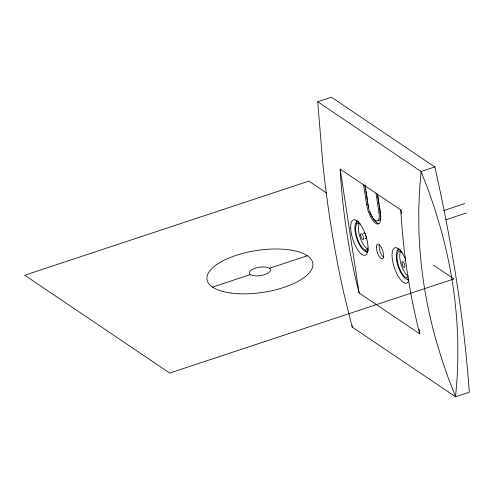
<?xml version="1.0" encoding="UTF-8"?>
<svg xmlns="http://www.w3.org/2000/svg" width="494" height="494" viewBox="0 0 494 494"><rect width="100%" height="100%" fill="white"/><g stroke="black" fill="none" stroke-linecap="round" stroke-linejoin="round"><path stroke-width="0.74" d="M317.716 101.758L331.443 97.213L434.825 166.953A714.423 258.492 71.7 0 1 469.3 392.242L455.573 396.787L352.191 327.047L343.843 293.294L340.045 275.782A504.67 170.516 -89.8 0 1 322.743 162.705L317.716 101.758L421.098 171.498L428.329 190.159L434.782 208.888L440.45 227.678A508.443 432.929 36.9 0 1 457.759 340.755L457.833 359.509L457.104 378.188L455.573 396.787L448.311 378.132L441.834 359.397L436.146 340.607A504.67 429.718 36.9 0 1 418.838 227.53L418.782 208.783L419.536 190.097L421.098 171.498L434.825 166.953M377.397 194.173L380.411 213.883A15.512 5.613 71.7 0 1 375.675 223.319A15.512 5.613 71.7 0 1 366.628 204.59L367.999 204.133A15.512 5.613 71.7 0 0 368.215 205.374M364.992 185.806L368.648 208.561A12.381 4.477 71.7 0 0 375.236 220.478A12.381 4.477 71.7 0 0 379.281 215.73L379.003 212.772L380.38 212.315L379.343 205.56M212.531 287.107L250.507 274.528M269.292 268.31L307.268 255.731M443.803 210.524L464.94 203.522M445.977 219.713L466.385 212.957M419.091 329.331L419.789 333.888L359.138 292.973L357.767 287.736A714.423 603.1 -56 0 1 340.465 174.66L340.175 169.065L400.832 209.981L401.412 213.785M326.707 193.098L308.923 181.1L24.7 275.22L169.726 373.05L453.949 278.931L433.559 265.179M419.789 333.888L418.424 328.652A714.423 603.1 -56 0 1 401.116 215.575L400.832 209.981M377.848 195.791L378.651 201.052M378.886 202.552L379.114 204.053M376.014 193.247L379.003 212.772M365.097 185.176L365.795 189.727M366.029 191.246L367.301 199.582M367.536 201.101L367.764 202.614M363.609 184.873L366.628 204.59M340.175 169.065L359.138 292.973M380.38 212.315L380.652 215.279M352.086 325.521L352.191 327.047M408.847 280.172A18.611 6.731 71.7 0 1 396.978 274.053A18.611 6.731 71.7 0 1 393.273 249.143A18.611 6.731 71.7 0 1 405.833 259.918M383.807 257.609A7.756 2.803 71.7 0 1 379.207 245.036M367.431 252.644A18.611 6.731 71.7 0 1 365.202 250.625M356.242 223.776A18.611 6.731 71.7 0 1 356.927 220.41M408.785 280.543A18.611 6.731 71.7 0 1 407.124 279.122M397.744 250.365A18.611 6.731 71.7 0 1 398.281 248.303M366.066 235.916A3.1 1.124 71.7 0 1 364.905 238.225M363.436 233.532A3.1 1.124 71.7 0 1 365.826 235.144M404.913 261.011A3.1 1.124 71.7 0 1 405.759 260.82M367.419 248.785A13.956 5.051 71.7 0 1 359.928 236.947A13.956 5.051 71.7 0 1 359.317 223.43M408.476 276.523A13.956 5.051 71.7 0 1 401.079 264.185A13.956 5.051 71.7 0 1 400.85 251.088M368.444 250.001A15.512 5.613 71.7 0 1 356.903 238.8A15.512 5.613 71.7 0 1 358.885 222.016M368.141 247.889A13.956 5.051 71.7 0 1 357.181 237.855A13.956 5.051 71.7 0 1 360.608 224.313M408.964 278.937A15.512 5.613 71.7 0 1 397.707 264.957A15.512 5.613 71.7 0 1 400.436 249.995M407.674 277.85A13.956 5.051 71.7 0 1 397.59 262.191A13.956 5.051 71.7 0 1 402.277 252.477M380.652 215.909A12.381 4.477 71.7 0 1 377.978 220.602M378.756 223.584A15.512 5.613 71.7 0 1 370 211.796M368.79 207.937A15.512 5.613 71.7 0 1 368.481 206.653M269.952 268.773L268.742 267.921A10.707 4.236 -8.7 0 0 255.256 268.174A10.707 4.236 -8.7 0 0 249.847 274.071L251.057 274.917A10.707 4.236 -8.7 0 0 264.543 274.664A10.707 4.236 -8.7 0 0 269.952 268.773M230.766 293.028A53.525 21.174 -8.7 0 0 312.819 265.858A53.525 21.174 -8.7 0 0 236.113 255.373A53.525 21.174 -8.7 0 0 230.766 293.028M350.697 227.802A18.611 6.731 71.7 0 0 363.998 255.33A18.611 6.731 71.7 0 0 363.38 229.562A18.611 6.731 71.7 0 0 350.697 227.802M376.379 247.414A7.756 2.803 71.7 0 0 381.918 258.881A7.756 2.803 71.7 0 0 381.658 248.142A7.756 2.803 71.7 0 0 376.379 247.414M360.657 235.027A3.1 1.124 71.7 0 0 362.874 239.615A3.1 1.124 71.7 0 0 362.775 235.323A3.1 1.124 71.7 0 0 360.657 235.027M402.017 262.95A3.1 1.124 71.7 0 0 404.24 267.513A3.1 1.124 71.7 0 0 404.111 263.191A3.1 1.124 71.7 0 0 402.017 262.95"/></g></svg>
